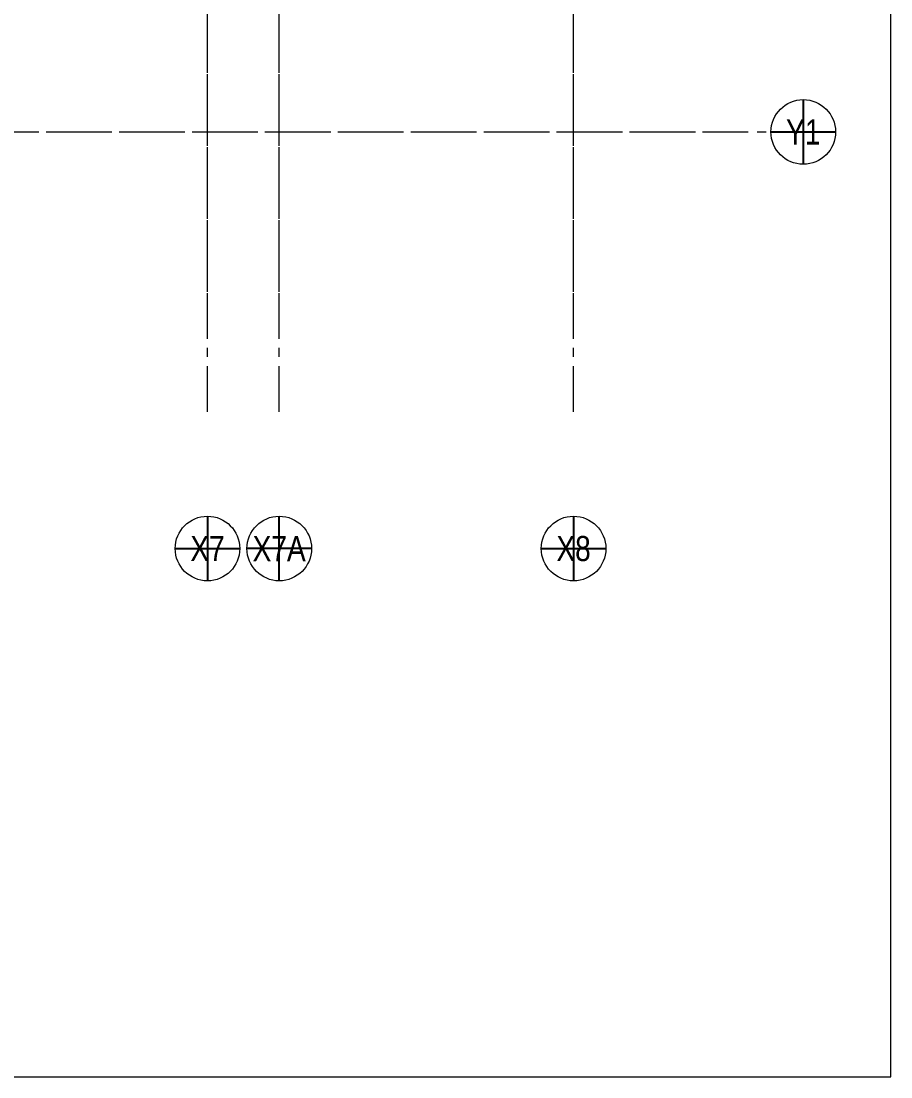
# Model space of a CAD drawing. Header units: millimetres. Extents: x -343543 to 400519, y -115663 to 104219.
# Drawn here: x -306260 to -294143, y -13156 to 1543 of the extents above; entities that cross this region are included whole.
import ezdxf
from ezdxf.enums import TextEntityAlignment as Align
from ezdxf.xclip import XClip

# ---------------------------------------------------------------- set-up
doc = ezdxf.new("R2010")
doc.units = ezdxf.units.MM
doc.header["$XCLIPFRAME"] = 0
doc.linetypes.add('XREF MAT BANG TUONG XAY$0$CENTER', pattern=[50.8, 31.75, -6.35, 6.35, -6.35])
doc.layers.get('0').update_dxf_attribs({"color": 231, "lineweight": 0})
doc.layers.get('DefPoints').update_dxf_attribs({"color": 191})
for name, color, linetype, lineweight in [('A-SYMBOLS', 10, 'Continuous', 13), ('XREF MAT BANG TUONG XAY$0$00.xref_IKIGAI_Truc$0$A-SYMBOLS', 8, 'Continuous', 13), ('XREF MAT BANG TUONG XAY$0$A-GRID', 8, 'XREF MAT BANG TUONG XAY$0$CENTER', 15)]:
    doc.layers.add(name, color=color, linetype=linetype, lineweight=lineweight)
doc.styles.add('XREF MAT BANG TUONG XAY$0$00.xref_IKIGAI_Truc$0$VTK_Arial_3.5 mm', font='arial.ttf', dxfattribs={"width": 0.8, "height": 3.5})

# ---------------------------------------------------------------- blocks, each defined once
blk = doc.blocks.new('*U131')
at = {"color": 8}
blk.add_circle((0, 0), 4.5, dxfattribs=at)
at = {"layer": 'DefPoints', "color": 8}
for p, q in [((0, 4.5), (0, -4.5)), ((-4.5, 0), (4.5, 0))]:
    blk.add_line(p, q, dxfattribs=at)
at = {"color": 8, "style": 'XREF MAT BANG TUONG XAY$0$00.xref_IKIGAI_Truc$0$VTK_Arial_3.5 mm', "width": 0.8}
blk.add_attdef('X12', text='', height=3.5, dxfattribs=at).set_placement((0, 0), align=Align.MIDDLE_CENTER)
blk = doc.blocks.new('XREF MAT BANG TUONG XAY$0$00.xref_IKIGAI_Truc')
at = {"layer": 'XREF MAT BANG TUONG XAY$0$A-GRID', "color": 8, "ltscale": 20}
for points in [[(34900, -3895), (34900, 22924.4)], [(40000, -3895), (40000, 22924.4)], [(35900, -3895), (35900, 10635.4)], [(-2907.5, 0), (42750, 0)]]:
    blk.add_lwpolyline(points, dxfattribs=at)
at = {"layer": 'XREF MAT BANG TUONG XAY$0$00.xref_IKIGAI_Truc$0$A-SYMBOLS', "color": 8}
ref = blk.add_blockref('*U131', (43200, 0), dxfattribs=dict(at, xscale=100, yscale=100, zscale=100))
ref.add_attrib('X12', 'Y1', dxfattribs={"layer": '0', "height": 350, "style": 'XREF MAT BANG TUONG XAY$0$00.xref_IKIGAI_Truc$0$VTK_Arial_3.5 mm', "width": 0.8}).set_placement((43200, 0), align=Align.MIDDLE_CENTER)
ref = blk.add_blockref('*U131', (34900, -5800), dxfattribs=dict(at, xscale=100, yscale=100, zscale=100))
ref.add_attrib('X12', 'X7', dxfattribs={"layer": '0', "height": 350, "style": 'XREF MAT BANG TUONG XAY$0$00.xref_IKIGAI_Truc$0$VTK_Arial_3.5 mm', "width": 0.8}).set_placement((34900, -5800), align=Align.MIDDLE_CENTER)
ref = blk.add_blockref('*U131', (35900, -5800), dxfattribs=dict(at, xscale=100, yscale=100, zscale=100, rotation=180))
ref.add_attrib('X12', 'X7A', dxfattribs={"layer": '0', "height": 350, "style": 'XREF MAT BANG TUONG XAY$0$00.xref_IKIGAI_Truc$0$VTK_Arial_3.5 mm', "width": 0.8}).set_placement((35898.3, -5801.4), align=Align.MIDDLE_CENTER)
ref = blk.add_blockref('*U131', (40000, -5800), dxfattribs=dict(at, xscale=100, yscale=100, zscale=100))
ref.add_attrib('X12', 'X8', dxfattribs={"layer": '0', "height": 350, "style": 'XREF MAT BANG TUONG XAY$0$00.xref_IKIGAI_Truc$0$VTK_Arial_3.5 mm', "width": 0.8}).set_placement((40000, -5800), align=Align.MIDDLE_CENTER)
blk = doc.blocks.new('XREF MAT BANG TUONG XAY$0$xref_IKIGAI_Cot')
at = {"layer": 'XREF MAT BANG TUONG XAY$0$A-GRID', "color": 8, "ltscale": 20}
for points in [[(34900, -3895), (34900, 22924.4)], [(40000, -3895), (40000, 22924.4)], [(35900, -3895), (35900, 10635.4)], [(-2907.5, 0), (42750, 0)]]:
    blk.add_lwpolyline(points, dxfattribs=at)
blk = doc.blocks.new('01.Xref _MB T1')
at = {"color": 8}
blk.add_lwpolyline([(-4979.15314, -13156.18578), (44420.84686, -13156.18578), (44420.84686, 26843.81422), (-4979.15314, 26843.81422)], close=True, dxfattribs=at)
blk.add_blockref('XREF MAT BANG TUONG XAY$0$00.xref_IKIGAI_Truc', (0.00011, 0), dxfattribs=at)
ref = blk.add_blockref('XREF MAT BANG TUONG XAY$0$xref_IKIGAI_Cot', (-0.00927, -0.00001), dxfattribs=at)
XClip(ref).set_block_clipping_path([(-1610.3425959283, -2225.6693134198), (41829.1295208634, 21555.8819575264)])

msp = doc.modelspace()

# ---------------------------------------------------------------- block references
at = {"layer": 'A-SYMBOLS'}
msp.add_blockref('01.Xref _MB T1', (-338563.5, 0), dxfattribs=at)

doc.saveas('drawing.dxf')
